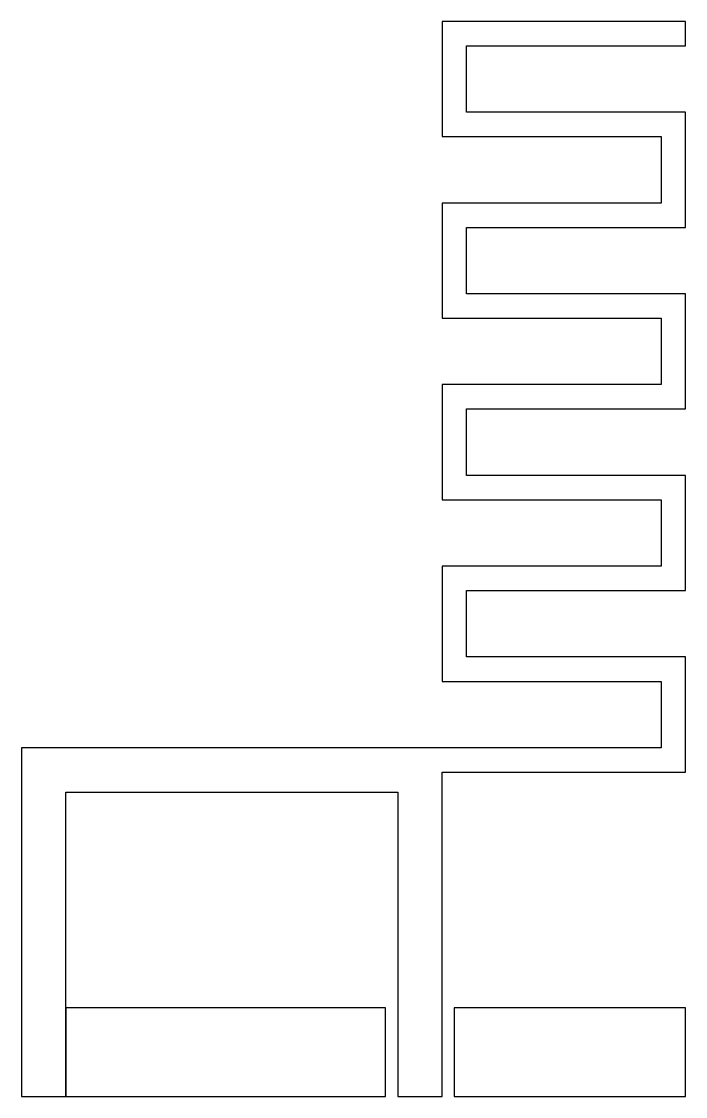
# Model space of a CAD drawing. Extents: x -10.2 to 19.8, y -25 to 23.6.
import ezdxf

# ---------------------------------------------------------------- set-up
doc = ezdxf.new("R2010")
doc.units = 0

msp = doc.modelspace()

# ---------------------------------------------------------------- linework, layer by layer
at = {"layer": 'COPPER (ANNEALED)'}
for points in [[(9.885714, 19.45), (9.885714, 22.45), (9.885714, 22.45), (19.785714, 22.45), (19.785714, 22.45), (19.785714, 23.55), (19.785714, 23.55), (8.785714, 23.55), (8.785714, 23.55), (8.785714, 18.35), (8.785714, 18.35), (18.685714, 18.35), (18.685714, 18.35), (18.685714, 15.35), (18.685714, 15.35), (8.785714, 15.35), (8.785714, 15.35), (8.785714, 10.15), (8.785714, 10.15), (18.685714, 10.15), (18.685714, 10.15), (18.685714, 7.15), (18.685714, 7.15), (8.785714, 7.15), (8.785714, 7.15), (8.785714, 1.95), (8.785714, 1.95), (18.685714, 1.95), (18.685714, 1.95), (18.685714, -1.05), (18.685714, -1.05), (8.785714, -1.05), (8.785714, -1.05), (8.785714, -6.25), (8.785714, -6.25), (18.685714, -6.25), (18.685714, -6.25), (18.685714, -9.25), (18.685714, -9.25), (-10.214286, -9.25), (-10.214286, -9.25), (-10.214286, -25), (-10.214286, -25), (-8.214286, -25), (-8.214286, -25), (-8.214286, -11.25), (-8.214286, -11.25), (6.785714, -11.25), (6.785714, -11.25), (6.785714, -25), (6.785714, -25), (8.785714, -25), (8.785714, -25), (8.785714, -10.35), (8.785714, -10.35), (19.785714, -10.35), (19.785714, -10.35), (19.785714, -5.15), (19.785714, -5.15), (9.885714, -5.15), (9.885714, -5.15), (9.885714, -2.15), (9.885714, -2.15), (19.785714, -2.15), (19.785714, -2.15), (19.785714, 3.05), (19.785714, 3.05), (9.885714, 3.05), (9.885714, 3.05), (9.885714, 6.05), (9.885714, 6.05), (19.785714, 6.05), (19.785714, 6.05), (19.785714, 11.25), (19.785714, 11.25), (9.885714, 11.25), (9.885714, 11.25), (9.885714, 14.25), (9.885714, 14.25), (19.785714, 14.25), (19.785714, 14.25), (19.785714, 19.45), (19.785714, 19.45), (9.885714, 19.45)], [(-8.214286, -25), (6.238714, -25), (6.238714, -25), (6.238714, -21), (6.238714, -21), (-8.214286, -21), (-8.214286, -21), (-8.214286, -25)], [(9.332714, -25), (19.785714, -25), (19.785714, -25), (19.785714, -21), (19.785714, -21), (9.332714, -21), (9.332714, -21), (9.332714, -25)]]:
    msp.add_lwpolyline(points, close=True, dxfattribs=at)

doc.saveas('drawing.dxf')
